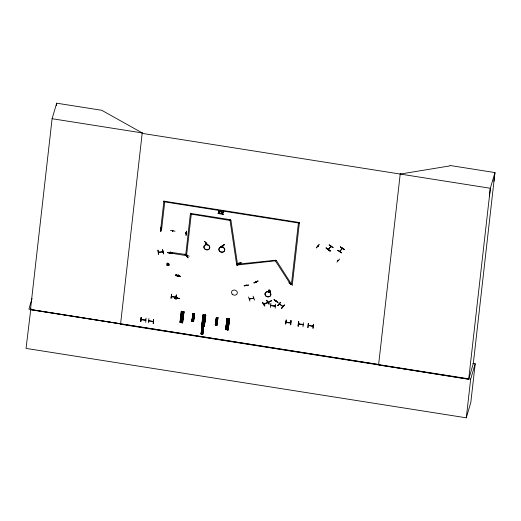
<?xml version="1.0" encoding="UTF-8"?>
<svg xmlns="http://www.w3.org/2000/svg" width="521" height="521" viewBox="0 0 521 521"><rect width="100%" height="100%" fill="white"/><g stroke="black" fill="none" stroke-linecap="round" stroke-linejoin="round"><path stroke-width="0.78" d="M187.189 255.205C187.208 255.857 186.785 255.961 186.596 255.446M206.069 242.942L205.632 243.405L206.14 243.261M174.685 298.233C189.514 299.067 164.636 297.53 179.393 298.676M177.869 276.221L177.589 276.469L177.602 276.091M177.14 297.797L177.127 298.259L177.003 297.934M180.045 276.293L175.336 275.596L180.051 276.234M170.38 230.438L175.069 231.187M179.432 298.383L174.724 297.901M400.206 174.06L449.753 165.919L449.89 165.47L494.95 172.575L490.333 188.27L142.181 133.369L142.226 132.92L101.732 110.289L56.672 103.184L52.1 118.71L30.472 309.572L378.63 364.472M489.453 196.58L490.333 188.27L468.705 379.132L120.546 324.231L142.226 132.92M493.941 181.334L494.82 173.024M30.921 308.048L26.05 348.399L466.288 417.816L470.815 402.446L475.198 363.749L472.808 363.371M56.398 105.607L56.672 103.184M142.24 133.383L142.292 132.933L52.1 118.71M164.747 201.894L161.595 229.435L160.683 229.292L163.926 200.956M191.363 213.35L186.538 255.642L169.983 253.03L170.133 252.04M190.452 213.206L185.678 255.303M191.272 214.144L229.956 220.448L230.1 219.458M268.172 291.877C268.543 285.931 273.343 294.469 268.243 291.962M270.881 303.313L270.392 307.501M271.148 305.462L271.22 305.339M274.99 305.82L274.899 306.276L274.873 305.912M275.57 304.179L275.153 308.263M285.684 324.075L286.231 319.868L285.782 323.971M286.153 321.724L286.062 322.18L290.672 322.714M275.375 260.077L275.498 261.073L290.666 284.525L291.454 284.166L298.422 222.975M276.338 260.526L291.454 284.166L292.366 284.31L299.425 222.317M290.256 322.61L290.627 322.707M298.279 325.944L298.754 321.841M298.019 326.016L298.468 321.919M298.227 326.035L298.741 321.841L298.253 326.074M303.411 322.707L302.994 326.797M307.794 327.559L308.458 323.482M308.028 327.611L308.23 323.469M312.489 326.153L312.867 326.172M313.44 324.277L312.978 328.393L313.447 324.29M400.258 173.61L378.578 364.921L468.685 379.288M466.288 417.816L470.671 379.119L475.198 363.749M494.95 172.575L473.322 363.443L469.134 377.764M140.533 321.574L141.263 317.478L140.82 321.483M140.794 321.613L141.054 317.465M141.517 319.575L141.074 319.679L141.158 319.282M141.543 319.295L141.543 319.542M146.043 318.168L145.737 322.408M148.387 322.799L148.921 318.578M149.162 320.767L149.208 320.604M161.302 227.117L160.8 231.344L161.256 227.221M160.774 231.311L161.321 227.117M161.132 229.403L161.223 228.973C161.022 229.637 161.868 229.5 161.549 229.032M152.79 321.503L152.913 321.333M153.33 323.593L153.604 319.34L153.115 323.541M167.86 252.665C182.65 254.456 157.85 251.317 172.549 253.414M172.692 230.686L172.536 231.226M170.211 252.561L170.191 252.418M172.777 231.265L172.861 230.666M171.539 294.3L171.044 298.396L171.578 294.176M171.702 296.514L171.416 296.065M175.512 296.801L175.968 297.185M176.228 295.068L175.994 299.204L176.482 295.094M175.987 299.191L176.261 294.938M185.756 233.095L185.704 232.946M185.717 233.095L186.095 233.336M185.919 235.31L186.479 231.09M186.179 235.336L186.674 231.239M181.295 311.284L179.927 322.388L182.604 322.831L184.004 311.747L181.295 311.284L180.227 322.434L181.66 311.343L180.116 322.362M180.409 322.466L181.783 311.376M181.972 311.35L180.572 322.434L181.647 311.35M180.351 322.447L180.722 322.506L181.959 311.298M183.385 311.551L181.79 322.707L183.385 311.551L182.272 322.792L183.841 311.623L182.291 322.786M181.836 322.714L183.19 311.617M192.744 313.72L193.271 313.805L192.015 321.151L192.861 313.675L194.528 314.02L193.591 321.418L194.281 313.981M192.028 321.151L192.998 313.642M192.242 321.151L193.167 313.72L192.236 321.118M194.32 313.863L193.07 321.333L193.981 313.929L194.522 314.02M194.118 313.889L193.083 321.333M194.222 313.968L193.558 321.411M202.148 325.899L203.516 314.795L203.88 314.853L202.474 325.944L201.673 325.814L203.06 314.717L205.769 315.179L204.33 326.27L205.769 315.179M201.718 325.82L203.092 314.736M201.881 325.794L203.268 314.658L202.018 325.866L201.66 325.807M201.972 325.859L203.424 314.775M202.591 334.339L203.665 326.901L201.966 326.674L201.041 334.072L202.239 326.608L203.561 326.823L202.63 334.345L202.298 334.293L203.359 326.849L202.33 334.293L202.838 334.378M202.487 326.765L202.096 326.66L201.575 334.163L202.272 326.726M202.474 325.944L203.724 314.73M201.555 334.163L202.409 326.687M202.435 334.28L203.561 326.954M204.974 315.055L203.555 326.139L205.15 314.984L204.03 326.224L205.606 315.055L204.31 326.263L201.868 325.742M205.15 314.984L203.763 326.12L204.212 326.146M215.29 324.817L216.319 317.374L217.986 317.719L217.049 325.117L215.251 324.804L216.508 317.471M216.319 317.374L216.729 317.504L215.792 324.902L216.456 317.341M215.59 324.87L216.404 317.452M215.759 324.896L216.625 317.419M217.778 317.563L216.847 325.084L216.508 325.026L217.687 317.667M216.547 325.032L217.557 317.615M217.576 317.589L216.716 325.058L217.049 325.117L216.638 325.013M217.459 317.641L217.876 317.667L216.957 325.065L215.499 324.844M228.061 329.897L225.541 329.578L227.117 318.416L225.84 329.63M225.684 329.546L227.084 318.461L229.461 318.819L228.218 330.027L227.729 329.956L229.012 318.793M227.397 318.572L225.977 329.65L227.573 318.494L226.322 329.702L225.723 329.506L227.117 318.416M227.573 318.494L226.166 329.624M226.322 329.702L227.56 318.533M228.823 318.819L227.43 329.904L228.791 318.8L229.455 318.819L228.068 329.956L229.618 318.937M228.999 318.741L227.762 329.949L229.103 318.859M339.705 251.272L339.627 251.591L339.952 251.037M339.9 251.402L339.887 251.044M282.577 306.289L282.929 306.758L283.066 306.322M318.064 246.394L317.764 246.244M167.879 252.503L172.601 253.134M178.254 275.14L178.065 275.557L178.299 274.958M178.39 275.29L178.234 275.583L178.456 275.016M186.792 255.726C187.234 254.997 186.44 256.417 186.98 255.811M331.128 246.537L330.907 246.576M246.42 285.163L246.114 284.798L246.42 285.221M264.212 303.808C262.297 305.013 268.556 302.935 267.683 302.043M172.601 253.121L167.879 252.457M222.604 245.86L223.099 245.899M249.214 299.034L253.714 298.11M253.831 298.025L253.297 298.175M176.945 297.804L176.964 298.201L177.042 297.602M170.367 252.776L170.465 252.268M32.048 298.494L28.902 309.168L120.598 323.788M163.835 201.751L299.334 223.118M158.417 254.346L157.941 250.06L158.677 254.215M158.462 252.125L158.358 252.144M158.749 251.897L158.351 252.372L163.014 251.793M158.749 251.917L158.827 252.079M141.217 319.243L141.119 319.699L145.717 320.402M162.63 249.741L163.561 254.007L162.611 249.735M162.884 251.61L162.91 252.06L162.988 251.65M145.261 320.018L145.665 320.435L145.802 320.037M145.385 319.927L145.294 320.356M145.711 319.979L141.152 319.471M172.698 230.64L172.581 231.278M172.764 231.337L172.9 230.764M148.706 320.454L148.719 320.884L148.811 320.428M149.091 320.936L149.136 320.48M170.133 252.77L170.256 252.19M170.419 252.216L170.341 252.776M166.876 265.124C165.808 259.81 173.063 266.661 166.876 265.124L168.876 265.443M153.304 321.164L153.382 321.366M185.639 233.245L185.821 232.854M186.244 232.965L186.16 233.33M175.922 274.723C184.323 277.283 178.788 277.276 175.974 274.567M171.468 296.026C170.465 297.185 176.313 297.712 176.052 296.82M177.83 275.843L177.589 276.508L177.668 275.824M171.702 296.534L171.793 296.084M177.752 276.527L177.83 275.883M185.124 254.085C189.905 260.546 188.27 257.472 185.059 254.209M185.769 254.508L170.074 252.229M186.642 255.583L186.726 255.98M186.655 255.967L186.954 255.205M186.577 255.804L187.039 255.147M175.636 296.709L175.61 296.918M189.273 256.234L184.942 254.294M177.244 297.953L176.977 297.83M204.61 241.483L207.775 244.792M206.108 242.916L206.205 243.04M218.364 211.22L218.996 212.555L218.11 213.519L219.211 212.692L220.038 213.825L219.419 212.503L220.318 211.526L219.204 212.373L218.722 211.279M218.11 213.519L218.996 212.555M218.481 213.577L219.211 212.692M220.038 213.825L219.419 212.503M219.94 211.467L220.318 211.526M219.68 213.766L220.07 213.695M221.412 211.702C223.496 214.769 220.292 211.409 221.77 211.76L222.246 212.848L221.77 211.76M222.252 213.174L221.151 214.001L222.252 213.174L223.079 214.307L222.46 212.985L223.079 214.307M222.949 212.08L223.366 212.008L222.246 212.848M192.373 317.595L193.936 317.856M192.184 319.067L193.747 319.327M192.106 319.764L193.649 320.076M191.91 321.092L193.512 321.275L191.793 321.105L192.946 313.753M224.531 244.505L220.865 246.856M237.674 264.766L236.71 265L229.982 220.064M222.669 245.632L222.903 246.205M222.799 245.554L222.597 245.892M222.916 245.958L223.105 245.834M237.615 264.955L230.894 220.018M202.506 326.765L202.102 326.634L201.073 334.078L202.734 334.287M215.655 322.714L217.205 323.027M215.564 323.463L217.127 323.723M276.286 260.715L237.302 265.02L237.185 264.017M236.84 265.326L240.546 262.851L240.669 263.164M238.325 263.646L238.455 263.561M238.572 263.548L238.774 263.789M238.553 264.154L238.279 263.808L238.69 264.023M249.917 301.112L248.569 296.944M249.357 298.748L249.285 299.191L249.806 298.911M253.981 282.923L258.045 280.949L254.014 282.831M249.429 298.95L253.675 298.292L253.779 297.888M249.709 299.1L249.67 298.683M249.683 299.132L249.761 298.774M255.993 281.835L256.156 282.428L256.404 282.082M256.319 282.369L256.137 281.77M253.037 296.149L254.508 300.181M263.873 303.919L267.729 302.271M264.043 303.606L264.101 304.043L264.134 303.678M262.304 302.284C266.413 309.78 264.87 304.049 262.278 302.304M266.667 300.317L269.162 304.127L266.641 300.402M267.462 302.597L267.384 302.226M267.358 302.597L267.403 302.167M267.52 302.356L267.527 302.981L271.448 300.773M267.299 302.414L267.794 302.043M269.344 301.216L269.526 301.568M269.52 301.477L269.318 301.568M268.973 304.095L266.641 300.317M270.77 305.202L270.731 305.619L270.822 305.163M271.096 305.645L271.148 305.215M274.079 299.66C286.12 308.614 266.029 293.903 277.869 302.408M275.961 300.78L275.876 301.099L276.221 300.558M275.316 305.873L275.277 306.328L270.731 305.599M275.414 305.931L275.283 306.289M277.804 305.566L280.617 302.271L277.83 305.43M279.21 303.815L279.614 304.14M279.302 303.704L279.191 304.127L282.981 306.498M279.412 303.723L283.053 306.641M279.66 303.932L279.503 304.336L279.679 303.912M281.62 308.276L284.433 304.987L281.659 308.282M282.584 306.537L282.734 306.14M290.659 283.834L290.444 284.512L290.373 284.095M290.666 284.525L290.796 283.925M292.607 285.332L288.797 282.688M290.738 322.492C290.842 323.495 285.56 322.61 286.049 321.75M286.478 321.776L286.016 322.128M286.517 321.828L286.413 321.998M290.269 322.414L290.23 322.831L290.321 322.382M290.965 320.623L290.497 324.72M290.646 322.434L290.607 322.851M316.312 247.833L319.119 244.577M318.201 246.238L318.064 246.667L317.83 246.023M317.94 246.049L317.673 246.394M298.605 323.73L298.52 324.134L299.061 323.873M298.663 323.697L298.572 324.147L303.235 324.609M298.898 324.199L298.989 323.749M302.831 324.355L302.655 324.772L303.105 324.837M298.546 323.919L303.157 324.407M303.066 324.857L303.248 324.466M326.413 248.113C338.246 257.029 317.491 241.705 330.223 250.835M329.148 245.078L333.114 247.612L329.305 244.903M331.187 246.257L328.38 249.611L328.497 249.012M331.056 246.166L328.256 249.474M308.334 325.267L312.958 326.231M308.439 325.241L308.347 325.69L308.764 325.293M308.412 325.443L312.945 326.374L313.023 326.003M308.803 325.338L308.725 325.547M312.554 325.931L312.515 326.348L312.607 325.899M312.841 326.4L312.932 325.951M340.35 247.071L344.42 249.474L340.402 246.934M336.898 262.187L339.659 259.009M338.292 260.344L338.116 260.767L338.025 260.155M338.149 260.507L337.96 260.383M338.298 260.409L337.803 260.559M342.382 248.413L342.115 248.778L342.03 248.367M341.952 248.686L342.212 248.139M339.659 251.506L342.31 248.094M341.652 252.926C340.167 251.584 333.316 247.892 341.685 252.809M255.928 282.063L256.182 282.434M269.253 301.796L269.246 301.405M342.343 248.491L339.835 251.623M326.224 248.413L330.047 251.115M290.692 284.232L290.282 284.355L290.594 284.056M158.319 252.19L162.878 251.877M162.454 251.904L162.904 252.021M262.473 302.206L264.811 305.964M238.989 263.437L239.139 263.887M275.296 306.153L270.757 305.391M161.054 229.227L161.53 229.305M148.641 320.682L153.239 321.385M316.332 247.885L319.139 244.59M277.778 305.521L280.617 302.271M281.679 308.178L284.433 304.987M222.285 212.724L222.988 211.949M221.151 214.001L222.076 212.907M219.38 212.633L220.279 211.656M222.421 213.115L223.366 212.008M344.303 249.605L340.389 246.947M332.997 247.742L329.187 244.948M184.89 254.326L187.866 257.752M171.396 296.273L175.942 297.035M220.832 246.993L224.466 244.577M220.689 246.804L224.538 244.512M267.436 302.675L271.434 300.747L267.423 302.812M207.612 244.877L204.642 241.353M183.535 311.675L182.09 322.753L182.448 322.714M183.991 311.747L182.591 322.838M194.099 313.916L194.502 314.026M205.3 315.107L203.9 326.192L203.548 326.126M181.783 322.694L182.148 322.76M229.422 318.859L227.859 329.975M203.522 326.941L202.799 334.371M237.127 264.212L275.322 260.272M229.924 220.253L230.836 220.207M217.98 317.719L217.57 317.615M192.334 321.203L191.923 321.092M215.779 324.902L215.381 324.791M153.213 321.594L148.719 320.858M174.717 297.934L179.432 298.396M163.868 201.145L299.367 222.513M221.373 211.832L221.731 211.884M218.143 213.389L218.52 213.454M222.76 214.118L223.118 214.177M190.393 213.395L230.041 219.647M30.433 309.702L470.671 379.119M185.704 233.108L186.114 233.161M226.974 319.549L229.318 319.946M203.125 315.791L205.469 316.182M216.228 318.129L217.791 318.39M181.36 312.359L183.705 312.75M192.77 314.43L194.333 314.691M226.361 324.375L228.706 324.772M202.513 320.617L204.857 321.008M180.748 317.185L183.092 317.576M226.225 325.501L228.563 325.892M202.369 321.744L204.714 322.134M180.605 318.311L182.949 318.702M226.101 326.504L228.439 326.895M202.252 322.74L204.59 323.137M180.487 319.308L182.825 319.705M225.958 327.631L228.302 328.022M202.109 323.867L204.453 324.257M180.344 320.435L182.689 320.825M225.86 328.38L228.205 328.771M202.011 324.616L204.356 325.013M180.246 321.183L182.591 321.581M202.148 327.357L203.464 327.579M202.011 327.39L203.574 327.65M239.289 263.769L239.224 263.483M203.737 314.782L202.337 325.866M175.935 274.684L180.344 276.488M326.393 248.146L330.19 250.953M258.006 281.079L253.994 282.975M269.214 301.418L269.429 301.705M222.22 213.304L222.721 214.248M244.154 285.873L248.68 285.02L244.154 285.886M290.933 320.61L290.692 324.876L290.959 320.617M167.234 263.945L167.625 264.961L168.745 264.688L168.348 263.678L167.234 263.945M268.602 290.777L268.992 291.793L270.112 291.526L269.722 290.51L268.602 290.777M192.783 317.966L193.434 318.233L192.783 317.966M202.024 330.926L202.676 331.193L202.024 330.926M216.241 321.665L216.892 321.932L216.241 321.665M192.282 318.344L193.845 318.605L192.282 318.344M192.041 320.265L193.604 320.526L192.041 320.265M201.614 330.555L203.177 330.815L201.614 330.555M201.523 331.304L203.086 331.564L201.523 331.304M201.438 331.975L203.001 332.235L201.438 331.975M201.347 332.724L202.91 332.984L201.347 332.724M201.282 333.225L202.845 333.486L201.282 333.225M215.837 321.294L217.4 321.555L215.837 321.294M215.74 322.043L217.303 322.304L215.74 322.043M215.499 323.964L217.062 324.225L215.499 323.964M241.262 262.76L236.736 263.619L241.256 262.766M232.171 294.091A2.95 2.546 16.4 0 0 237.166 293.72A2.95 2.546 16.4 0 0 233.955 290.041A2.95 2.546 16.4 0 0 232.171 294.091M265.645 295.791A2.963 2.559 16.4 0 0 270.66 295.42A2.963 2.559 16.4 0 0 267.442 291.727A2.963 2.559 16.4 0 0 265.645 295.791M265.684 295.694A2.95 2.546 16.4 0 0 270.679 295.322A2.95 2.546 16.4 0 0 267.468 291.643A2.95 2.546 16.4 0 0 265.684 295.694M219.543 251.135A2.957 2.553 16.4 0 0 224.551 250.764A2.957 2.553 16.4 0 0 221.334 247.078A2.957 2.553 16.4 0 0 219.543 251.135M219.569 251.037A2.957 2.553 16.4 0 0 224.577 250.666A2.957 2.553 16.4 0 0 221.36 246.98A2.957 2.553 16.4 0 0 219.569 251.037M204.558 248.771A2.957 2.553 16.4 0 0 209.559 248.4A2.957 2.553 16.4 0 0 206.342 244.714A2.957 2.553 16.4 0 0 204.558 248.771M204.584 248.68A2.957 2.553 16.4 0 0 209.585 248.309A2.957 2.553 16.4 0 0 206.375 244.623A2.957 2.553 16.4 0 0 204.584 248.68"/></g></svg>
